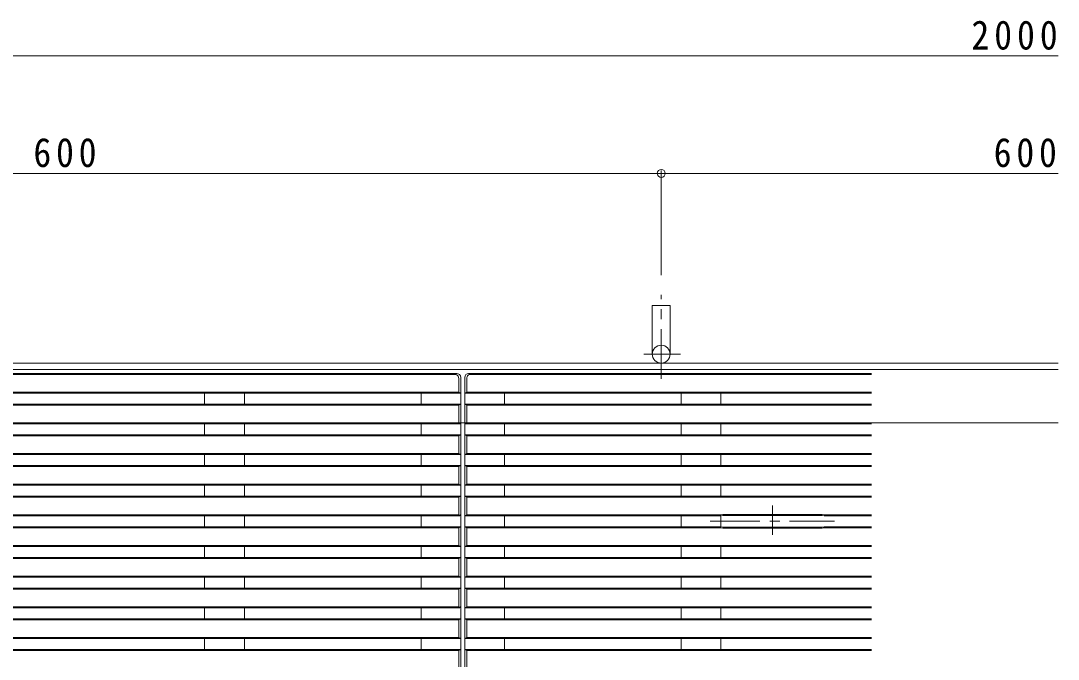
# Model space of a CAD drawing. Units: millimetres on the paper, with parts at other scales. Extents: x -255 to 276, y -195 to 192.
# Drawn here: x -164.3 to -59.7, y 36.5 to 100.9 of the extents above; entities that cross this region are included whole.
import ezdxf

# ---------------------------------------------------------------- set-up
doc = ezdxf.new("R2010")
doc.units = ezdxf.units.MM
doc.header["$PDMODE"] = 32
doc.header["$PDSIZE"] = 0.8
doc.linetypes.add('CHAIN1', pattern=[8, 5, -1, 1, -1])
doc.linetypes.add('DASHED3', pattern=[4, 3, -1])
for name, color, linetype, lineweight in [('E-0', 7, 'CHAIN1', 9), ('E-1', 2, 'Continuous', 9), ('E-2', 3, 'Continuous', 9), ('E-4', 7, 'Continuous', 9)]:
    doc.layers.add(name, color=color, linetype=linetype, lineweight=lineweight)
doc.styles.add('ＭＳ ゴシック', font='')
doc.styles.get('ＭＳ ゴシック').set_extended_font_data('MS Gothic')

msp = doc.modelspace()

# ---------------------------------------------------------------- linework, layer by layer
at = {"layer": 'E-0'}
for p, q in [((-88.54, 49.034), (-88.54, 51.988)), ((-94.802, 50.406), (-82.277, 50.406))]:
    msp.add_line(p, q, dxfattribs=at)
at = {"layer": 'E-1', "linetype": 'CHAIN1'}
for p, q in [((-99.74, 64.782), (-99.74, 73.233)), ((-97.798, 67.255), (-101.492, 67.255))]:
    msp.add_line(p, q, dxfattribs=at)
at = {"layer": 'E-1'}
for p, q in [((-100.64, 67.255), (-100.64, 72.156)), ((-98.84, 72.156), (-100.64, 72.156)), ((-98.84, 67.255), (-98.84, 72.156)), ((-59.74, 66.355), (-239.74, 66.355)), ((-59.74, 65.715), (-239.74, 65.715)), ((-59.74, 60.315), (-78.54, 60.315))]:
    msp.add_line(p, q, dxfattribs=at)
at = {"layer": 'E-1', "linetype": 'DASHED3'}
msp.add_line((-78.54, 60.315), (-239.74, 60.315), dxfattribs=at)
at = {"layer": 'E-1'}
msp.add_circle((-99.74, 67.255), 0.9, dxfattribs=at)
at = {"layer": 'E-2'}
for p, q in [((-239.14, 65.315), (-120.34, 65.315)), ((-238.94, 65.215), (-120.54, 65.215)), ((-120.14, 64.815), (-120.14, 63.415)), ((-119.94, -4.285), (-119.94, 64.915)), ((-119.54, -4.285), (-119.54, 64.915)), ((-119.34, 64.815), (-119.34, 63.415)), ((-119.14, 65.315), (-78.54, 65.315)), ((-118.94, 65.215), (-78.54, 65.215)), ((-119.94, 63.315), (-239.54, 63.315)), ((-239.34, 63.415), (-120.14, 63.415)), ((-145.74, 62.225), (-145.74, 63.315)), ((-141.74, 62.225), (-141.74, 63.315)), ((-123.94, 62.225), (-123.94, 63.315)), ((-119.94, 63.315), (-120.14, 63.415)), ((-119.34, 63.415), (-119.54, 63.315)), ((-78.54, 63.315), (-119.54, 63.315)), ((-119.34, 63.415), (-78.54, 63.415)), ((-115.54, 62.225), (-115.54, 63.315)), ((-97.74, 62.225), (-97.74, 63.315)), ((-93.74, 62.225), (-93.74, 63.315)), ((-119.94, 62.225), (-239.54, 62.225)), ((-120.14, 62.125), (-239.34, 62.125)), ((-119.94, 62.225), (-120.14, 62.125)), ((-120.14, 62.125), (-120.14, 60.325)), ((-119.34, 62.125), (-119.54, 62.225)), ((-78.54, 62.225), (-119.54, 62.225)), ((-119.34, 60.325), (-119.34, 62.125)), ((-78.54, 62.125), (-119.34, 62.125)), ((-119.94, 60.225), (-239.54, 60.225)), ((-239.34, 60.325), (-120.14, 60.325)), ((-145.74, 59.134), (-145.74, 60.225)), ((-141.74, 59.134), (-141.74, 60.225)), ((-123.94, 59.134), (-123.94, 60.225)), ((-119.94, 60.225), (-120.14, 60.325)), ((-119.34, 60.325), (-119.54, 60.225)), ((-78.54, 60.225), (-119.54, 60.225)), ((-119.34, 60.325), (-78.54, 60.325)), ((-115.54, 59.134), (-115.54, 60.225)), ((-97.74, 59.134), (-97.74, 60.225)), ((-93.74, 59.134), (-93.74, 60.225)), ((-119.94, 59.134), (-239.54, 59.134)), ((-120.14, 59.034), (-239.34, 59.034)), ((-119.94, 59.134), (-120.14, 59.034)), ((-120.14, 59.034), (-120.14, 57.234)), ((-119.34, 59.034), (-119.54, 59.134)), ((-78.54, 59.134), (-119.54, 59.134)), ((-119.34, 57.234), (-119.34, 59.034)), ((-78.54, 59.034), (-119.34, 59.034)), ((-119.94, 57.134), (-239.54, 57.134)), ((-239.34, 57.234), (-120.14, 57.234)), ((-145.74, 56.043), (-145.74, 57.134)), ((-141.74, 56.043), (-141.74, 57.134)), ((-123.94, 56.043), (-123.94, 57.134)), ((-119.94, 57.134), (-120.14, 57.234)), ((-119.34, 57.234), (-119.54, 57.134)), ((-78.54, 57.134), (-119.54, 57.134)), ((-119.34, 57.234), (-78.54, 57.234)), ((-115.54, 56.043), (-115.54, 57.134)), ((-97.74, 56.043), (-97.74, 57.134)), ((-93.74, 56.043), (-93.74, 57.134)), ((-239.54, 56.043), (-119.94, 56.043)), ((-120.14, 55.943), (-239.34, 55.943)), ((-119.94, 56.043), (-120.14, 55.943)), ((-120.14, 55.943), (-120.14, 54.143)), ((-119.34, 55.943), (-119.54, 56.043)), ((-119.54, 56.043), (-78.54, 56.043)), ((-119.34, 54.143), (-119.34, 55.943)), ((-78.54, 55.943), (-119.34, 55.943)), ((-119.94, 54.043), (-239.54, 54.043)), ((-239.34, 54.143), (-120.14, 54.143)), ((-145.74, 52.952), (-145.74, 54.043)), ((-141.74, 54.043), (-141.74, 52.952)), ((-123.94, 54.043), (-123.94, 52.952)), ((-119.94, 54.043), (-120.14, 54.143)), ((-119.34, 54.143), (-119.54, 54.043)), ((-78.54, 54.043), (-119.54, 54.043)), ((-119.34, 54.143), (-78.54, 54.143)), ((-115.54, 54.043), (-115.54, 52.952)), ((-97.74, 54.043), (-97.74, 52.952)), ((-93.74, 54.043), (-93.74, 52.952)), ((-119.94, 52.952), (-239.54, 52.952)), ((-120.14, 52.852), (-239.34, 52.852)), ((-119.94, 52.952), (-120.14, 52.852)), ((-120.14, 52.852), (-120.14, 51.052)), ((-119.34, 52.852), (-119.54, 52.952)), ((-78.54, 52.952), (-119.54, 52.952)), ((-119.34, 51.052), (-119.34, 52.852)), ((-78.54, 52.852), (-119.34, 52.852)), ((-203.34, 51.052), (-120.14, 51.052)), ((-203.34, 50.952), (-120.14, 50.952)), ((-145.74, 49.861), (-145.74, 50.952)), ((-141.74, 49.861), (-141.74, 50.952)), ((-123.94, 49.861), (-123.94, 50.952)), ((-120.02, 50.992), (-120.14, 51.052)), ((-119.34, 51.052), (-119.54, 50.952)), ((-119.54, 50.952), (-93.74, 50.952)), ((-93.739, 51.052), (-119.34, 51.052)), ((-115.54, 49.861), (-115.54, 50.952)), ((-97.74, 49.861), (-97.74, 50.952)), ((-93.74, 51.052), (-93.54, 51.106)), ((-93.74, 50.952), (-93.54, 51.006)), ((-93.74, 49.861), (-93.74, 50.952)), ((-93.54, 51.106), (-83.54, 51.106)), ((-93.54, 51.006), (-83.54, 51.006)), ((-83.34, 51.052), (-83.54, 51.106)), ((-83.54, 51.006), (-83.34, 50.952)), ((-83.34, 51.052), (-78.54, 51.052)), ((-83.34, 50.952), (-78.54, 50.952)), ((-119.94, 49.861), (-203.34, 49.861)), ((-120.14, 49.761), (-203.34, 49.761)), ((-119.94, 49.861), (-120.14, 49.761)), ((-120.14, 49.761), (-120.14, 47.961)), ((-119.34, 49.761), (-119.54, 49.861)), ((-93.74, 49.861), (-119.54, 49.861)), ((-119.34, 47.961), (-119.34, 49.761)), ((-93.74, 49.761), (-119.34, 49.761)), ((-93.74, 49.861), (-93.54, 49.806)), ((-93.74, 49.761), (-93.54, 49.706)), ((-93.54, 49.806), (-83.54, 49.806)), ((-93.54, 49.706), (-83.54, 49.706)), ((-83.34, 49.861), (-83.54, 49.806)), ((-83.54, 49.706), (-83.34, 49.761)), ((-78.54, 49.761), (-83.439, 49.761)), ((-78.54, 49.861), (-83.34, 49.861)), ((-119.94, 47.861), (-239.54, 47.861)), ((-239.34, 47.961), (-120.14, 47.961)), ((-145.74, 46.77), (-145.74, 47.861)), ((-141.74, 46.77), (-141.74, 47.861)), ((-123.94, 46.77), (-123.94, 47.861)), ((-119.94, 47.861), (-120.14, 47.961)), ((-119.34, 47.961), (-119.54, 47.861)), ((-78.54, 47.861), (-119.54, 47.861)), ((-119.34, 47.961), (-78.54, 47.961)), ((-115.54, 46.77), (-115.54, 47.861)), ((-97.74, 46.77), (-97.74, 47.861)), ((-93.74, 46.77), (-93.74, 47.861)), ((-239.54, 46.77), (-119.94, 46.77)), ((-120.14, 46.67), (-239.34, 46.67)), ((-119.94, 46.77), (-120.14, 46.67)), ((-120.14, 46.67), (-120.14, 44.87)), ((-119.34, 46.67), (-119.54, 46.77)), ((-119.54, 46.77), (-78.54, 46.77)), ((-119.34, 44.87), (-119.34, 46.67)), ((-78.54, 46.67), (-119.34, 46.67)), ((-119.94, 44.77), (-239.54, 44.77)), ((-239.34, 44.87), (-120.14, 44.87)), ((-145.74, 44.77), (-145.74, 43.679)), ((-141.74, 44.77), (-141.74, 43.679)), ((-123.94, 44.77), (-123.94, 43.679)), ((-119.94, 44.77), (-120.14, 44.87)), ((-119.34, 44.87), (-119.54, 44.77)), ((-78.54, 44.77), (-119.54, 44.77)), ((-119.34, 44.87), (-78.54, 44.87)), ((-115.54, 44.77), (-115.54, 43.679)), ((-97.74, 44.77), (-97.74, 43.679)), ((-93.74, 44.77), (-93.74, 43.679)), ((-119.94, 43.679), (-239.54, 43.679)), ((-120.14, 43.579), (-239.34, 43.579)), ((-119.94, 43.679), (-120.14, 43.579)), ((-120.14, 43.579), (-120.14, 41.779)), ((-119.34, 43.579), (-119.54, 43.679)), ((-78.54, 43.679), (-119.54, 43.679)), ((-119.34, 41.779), (-119.34, 43.579)), ((-78.54, 43.579), (-119.34, 43.579)), ((-239.54, 41.679), (-120.14, 41.679)), ((-239.34, 41.779), (-120.14, 41.779)), ((-145.74, 40.588), (-145.74, 41.679)), ((-141.74, 40.588), (-141.74, 41.679)), ((-123.94, 40.588), (-123.94, 41.679)), ((-120.02, 41.719), (-120.14, 41.779)), ((-119.34, 41.779), (-119.54, 41.679)), ((-119.54, 41.679), (-78.54, 41.679)), ((-119.34, 41.779), (-78.54, 41.779)), ((-115.54, 40.588), (-115.54, 41.679)), ((-97.74, 40.588), (-97.74, 41.679)), ((-93.74, 40.588), (-93.74, 41.679)), ((-119.94, 40.588), (-239.54, 40.588)), ((-120.14, 40.488), (-239.34, 40.488)), ((-119.94, 40.588), (-120.14, 40.488)), ((-120.14, 40.488), (-120.14, 38.688)), ((-119.34, 40.488), (-119.54, 40.588)), ((-78.54, 40.588), (-119.54, 40.588)), ((-119.34, 38.688), (-119.34, 40.488)), ((-78.54, 40.488), (-119.34, 40.488)), ((-239.34, 38.688), (-120.14, 38.688)), ((-119.94, 38.588), (-120.14, 38.688)), ((-119.34, 38.688), (-119.54, 38.588)), ((-119.34, 38.688), (-78.54, 38.688)), ((-119.94, 38.588), (-239.54, 38.588)), ((-145.74, 37.497), (-145.74, 38.588)), ((-141.74, 37.497), (-141.74, 38.588)), ((-123.94, 37.497), (-123.94, 38.588)), ((-78.54, 38.588), (-119.54, 38.588)), ((-115.54, 37.497), (-115.54, 38.588)), ((-97.74, 37.497), (-97.74, 38.588)), ((-93.74, 37.497), (-93.74, 38.588)), ((-239.54, 37.497), (-119.94, 37.497)), ((-120.14, 37.397), (-239.34, 37.397)), ((-119.94, 37.497), (-120.14, 37.397)), ((-120.14, 37.397), (-120.14, 35.597)), ((-119.34, 37.397), (-119.54, 37.497)), ((-119.54, 37.497), (-78.54, 37.497)), ((-119.34, 35.597), (-119.34, 37.397)), ((-78.54, 37.397), (-119.34, 37.397))]:
    msp.add_line(p, q, dxfattribs=at)
for centre, radius, start, end in [((-120.54, 64.815), 0.4, 47.21266, 90), ((-120.34, 64.915), 0.4, 0, 90), ((-120.54, 64.815), 0.4, 0, 47.21266), ((-119.14, 64.915), 0.4, 90, 180), ((-118.94, 64.815), 0.4, 130.09273, 180), ((-118.94, 64.815), 0.4, 90, 130.09273), ((-120.14, 51.152), 0.2, 270, 0), ((-120.14, 41.879), 0.2, 270, 0)]:
    msp.add_arc(centre, radius, start, end, dxfattribs=at)
at = {"layer": 'E-4'}
for p, q in [((-239.74, 97.318), (-59.74, 97.318)), ((-99.74, 85.776), (-99.74, 75.233)), ((-219.74, 85.476), (-99.74, 85.476)), ((-99.74, 85.476), (-59.74, 85.476))]:
    msp.add_line(p, q, dxfattribs=at)
msp.add_point((-99.74, 85.476), dxfattribs=at)

# ---------------------------------------------------------------- texts
at = {"layer": 'E-4', "color": 2, "char_height": 2.933, "attachment_point": 7, "style": 'ＭＳ ゴシック'}
for s, insert in [('\\T1.28;\\W0.9;2000', (-68.49, 97.918)), ('\\T1.27;\\W0.9;600', (-162.99, 86.076)), ('\\T1.27;\\W0.9;600', (-66.24, 86.076))]:
    msp.add_mtext(s, dxfattribs=dict(at, insert=insert))

doc.saveas('drawing.dxf')
